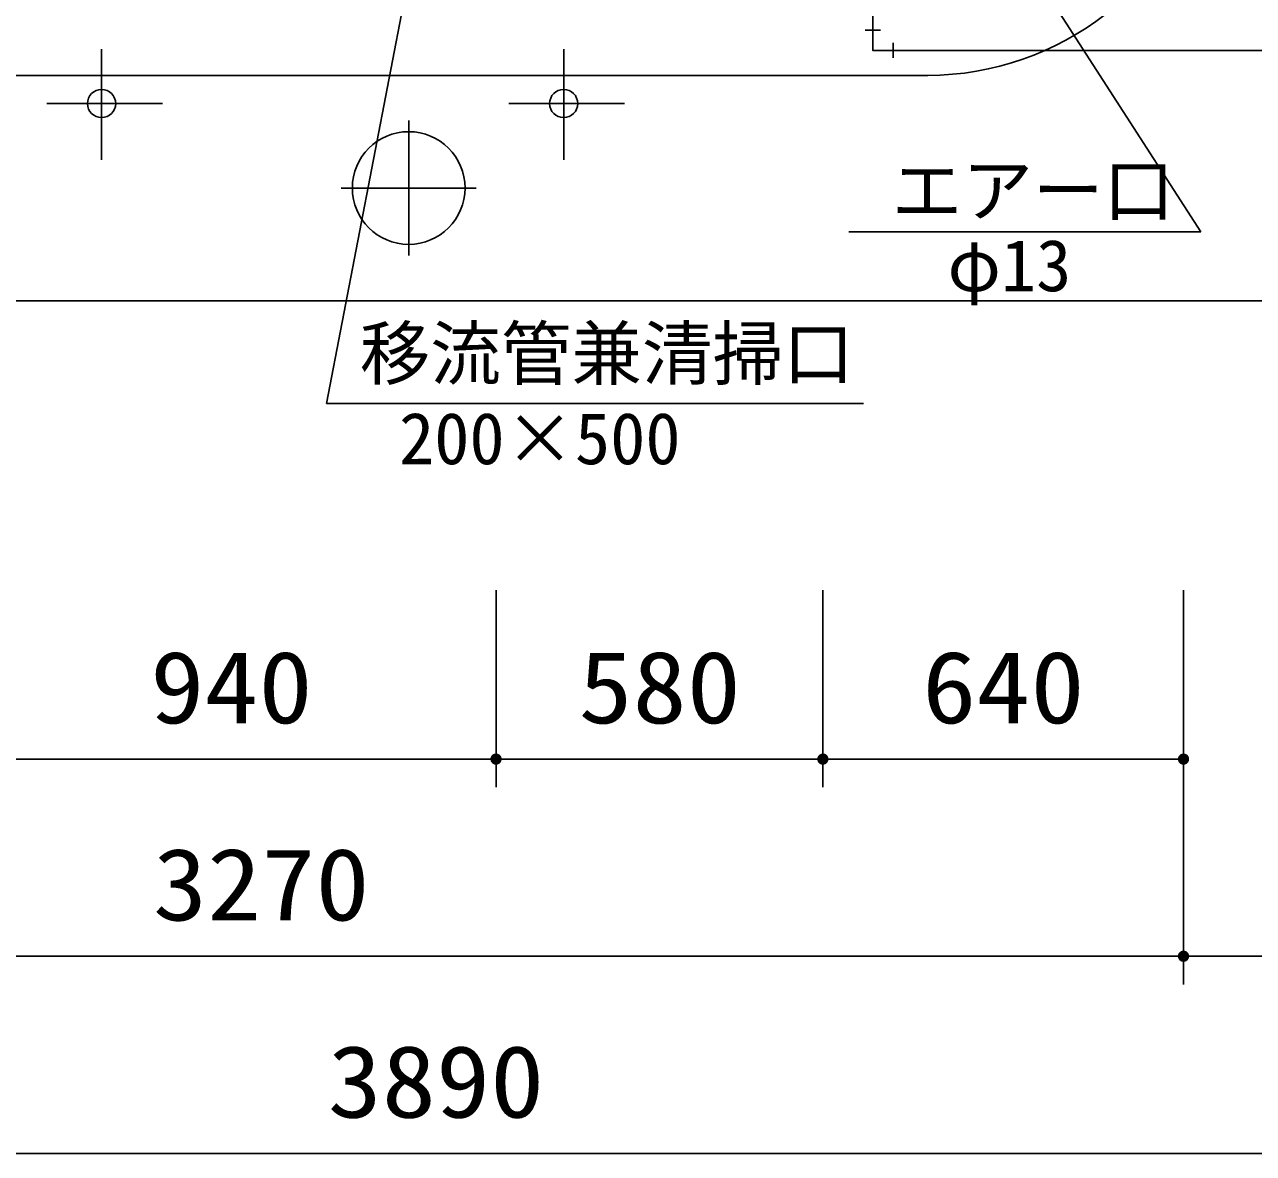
# Model space of a CAD drawing. Units: millimetres, scale not verified. Extents: x -14850 to 14850, y -10500 to 10500.
# Drawn here: x -9197 to -7017, y -2268 to -264 of the extents above; entities that cross this region are included whole.
import ezdxf
from ezdxf.enums import TextEntityAlignment as Align

# ---------------------------------------------------------------- set-up
doc = ezdxf.new("R2010")
doc.units = ezdxf.units.MM
doc.header["$LTSCALE"] = 50
doc.linetypes.add('CHAIN1', pattern=[8, 5, -1, 1, -1])
doc.layers.add('0-1_機器', color=3, linetype='Continuous', lineweight=25)
doc.layers.add('0-2_製作', color=5, linetype='Continuous', lineweight=25)
doc.styles.add('ＭＳ ゴシック', font='')
doc.styles.get('ＭＳ ゴシック').set_extended_font_data('MS Gothic')

msp = doc.modelspace()

# ---------------------------------------------------------------- linework, layer by layer
at = {"layer": '0-1_機器'}
for p, q in [((-8434.15, 242.14), (-8661.71, -937.24)), ((-7656.07, 213.74), (-7109.61, -632.31)), ((-7594.39, -354.52), (-10041.51, -354.52)), ((-7734.25, -632.31), (-7109.61, -632.31)), ((-7708.44, -937.24), (-8661.71, -937.24))]:
    msp.add_line(p, q, dxfattribs=at)
at = {"layer": '0-1_機器', "color": 6}
for p, q in [((-7705.6, -274.17), (-7678.6, -274.17)), ((-7656.1, -296.68), (-7656.1, -323.67))]:
    msp.add_line(p, q, dxfattribs=at)
at = {"layer": '0-1_機器', "color": 7}
for p, q in [((-9060.6, -504.73), (-9060.6, -308.25)), ((-8240.6, -504.73), (-8240.6, -308.25)), ((-9157.93, -404.52), (-8952.78, -404.52)), ((-8337.93, -404.52), (-8132.78, -404.52))]:
    msp.add_line(p, q, dxfattribs=at)
at = {"layer": '0-1_機器', "color": 2, "linetype": 'CHAIN1'}
for p, q in [((-8515.6, -434.52), (-8515.6, -674.52)), ((-8395.6, -554.52), (-8635.6, -554.52))]:
    msp.add_line(p, q, dxfattribs=at)
at = {"layer": '0-1_機器', "color": 2}
msp.add_lwpolyline([(-10615.6, 1745.48), (-10615.6, -754.52), (-6415.6, -754.52)], dxfattribs=at)
at = {"layer": '0-1_機器', "color": 6}
msp.add_lwpolyline([(-6321.23, -310.17), (-7692.1, -310.17), (-7692.1, 142.13)], dxfattribs=at)
at = {"layer": '0-1_機器', "color": 7}
for centre in [(-9060.6, -404.52), (-8240.6, -404.52)]:
    msp.add_circle(centre, 25, dxfattribs=at)
at = {"layer": '0-1_機器', "color": 2}
msp.add_circle((-8515.6, -554.52), 100, dxfattribs=at)
at = {"layer": '0-1_機器'}
msp.add_arc((-7594.39, 157.48), 512, 270, 345.90585, dxfattribs=at)
at = {"layer": '0-2_製作', "color": 2}
for p, q in [((-8360.6, -1618.27), (-8360.6, -1268.63)), ((-7780.6, -1618.27), (-7780.6, -1268.63)), ((-7140.6, -1968.27), (-7140.6, -1268.63)), ((-9300.6, -1568.27), (-8360.6, -1568.27)), ((-8360.6, -1568.27), (-7780.6, -1568.27)), ((-7780.6, -1568.27), (-7140.6, -1568.27)), ((-10410.6, -1918.27), (-7140.6, -1918.27)), ((-7140.6, -1918.27), (-6520.6, -1918.27)), ((-10410.6, -2268.27), (-6520.6, -2268.27))]:
    msp.add_line(p, q, dxfattribs=at)
at = {"layer": '0-2_製作'}
for points in [[(-8370.58, -1567.64), (-8360.6, -1568.27), (-8370.6, -1568.27)], [(-8370.6, -1568.27), (-8370.29, -1570.76), (-8370.53, -1569.53)], [(-8370.6, -1568.27), (-8369.9, -1571.95), (-8370.29, -1570.76)], [(-8360.6, -1568.27), (-8369.9, -1571.95), (-8370.6, -1568.27)], [(-8370.43, -1566.4), (-8360.6, -1568.27), (-8370.58, -1567.64)], [(-8370.11, -1565.18), (-8360.6, -1568.27), (-8370.43, -1566.4)], [(-8369.65, -1564.01), (-8360.6, -1568.27), (-8370.11, -1565.18)], [(-8360.6, -1568.27), (-8369.37, -1573.09), (-8369.9, -1571.95)], [(-8369.05, -1562.91), (-8360.6, -1568.27), (-8369.65, -1564.01)], [(-8360.6, -1568.27), (-8368.69, -1574.15), (-8369.37, -1573.09)], [(-8368.31, -1561.9), (-8360.6, -1568.27), (-8369.05, -1562.91)], [(-8360.6, -1568.27), (-8367.89, -1575.12), (-8368.69, -1574.15)], [(-8367.45, -1560.98), (-8360.6, -1568.27), (-8368.31, -1561.9)], [(-8360.6, -1568.27), (-8366.98, -1575.98), (-8367.89, -1575.12)], [(-8366.48, -1560.18), (-8360.6, -1568.27), (-8367.45, -1560.98)], [(-8360.6, -1568.27), (-8365.96, -1576.72), (-8366.98, -1575.98)], [(-8365.42, -1559.51), (-8360.6, -1568.27), (-8366.48, -1560.18)], [(-8360.6, -1568.27), (-8364.86, -1577.32), (-8365.96, -1576.72)], [(-8364.29, -1558.97), (-8360.6, -1568.27), (-8365.42, -1559.51)], [(-8360.6, -1568.27), (-8363.69, -1577.78), (-8364.86, -1577.32)], [(-8363.09, -1558.59), (-8360.6, -1568.27), (-8364.29, -1558.97)], [(-8360.6, -1568.27), (-8362.48, -1578.09), (-8363.69, -1577.78)], [(-8361.86, -1558.35), (-8360.6, -1568.27), (-8363.09, -1558.59)], [(-8360.6, -1568.27), (-8361.23, -1578.25), (-8362.48, -1578.09)], [(-8361.86, -1558.35), (-8360.6, -1558.27), (-8360.6, -1568.27)], [(-8360.6, -1568.27), (-8360.6, -1578.27), (-8361.23, -1578.25)], [(-8360.6, -1558.27), (-8350.6, -1568.27), (-8360.6, -1568.27)], [(-8359.98, -1558.29), (-8350.6, -1568.27), (-8360.6, -1558.27)], [(-8360.6, -1568.27), (-8359.35, -1578.19), (-8360.6, -1578.27)], [(-8360.6, -1568.27), (-8358.12, -1577.96), (-8359.35, -1578.19)], [(-8350.6, -1568.27), (-8358.12, -1577.96), (-8360.6, -1568.27)], [(-8358.73, -1558.45), (-8350.6, -1568.27), (-8359.98, -1558.29)], [(-8357.51, -1558.76), (-8350.6, -1568.27), (-8358.73, -1558.45)], [(-8350.6, -1568.27), (-8356.92, -1577.57), (-8358.12, -1577.96)], [(-8356.35, -1559.22), (-8350.6, -1568.27), (-8357.51, -1558.76)], [(-8350.6, -1568.27), (-8355.79, -1577.04), (-8356.92, -1577.57)], [(-8355.25, -1559.83), (-8350.6, -1568.27), (-8356.35, -1559.22)], [(-8350.6, -1568.27), (-8354.73, -1576.36), (-8355.79, -1577.04)], [(-8354.23, -1560.57), (-8350.6, -1568.27), (-8355.25, -1559.83)], [(-8350.6, -1568.27), (-8353.76, -1575.56), (-8354.73, -1576.36)], [(-8353.31, -1561.43), (-8350.6, -1568.27), (-8354.23, -1560.57)], [(-8350.6, -1568.27), (-8352.9, -1574.65), (-8353.76, -1575.56)], [(-8352.51, -1562.39), (-8350.6, -1568.27), (-8353.31, -1561.43)], [(-8350.6, -1568.27), (-8352.16, -1573.63), (-8352.9, -1574.65)], [(-8351.84, -1563.45), (-8350.6, -1568.27), (-8352.51, -1562.39)], [(-8350.6, -1568.27), (-8351.56, -1572.53), (-8352.16, -1573.63)], [(-8351.31, -1564.59), (-8350.6, -1568.27), (-8351.84, -1563.45)], [(-8350.6, -1568.27), (-8351.09, -1571.36), (-8351.56, -1572.53)], [(-8350.92, -1565.79), (-8350.6, -1568.27), (-8351.31, -1564.59)], [(-8350.6, -1568.27), (-8350.78, -1570.15), (-8351.09, -1571.36)], [(-8350.92, -1565.79), (-8350.68, -1567.02), (-8350.6, -1568.27)], [(-8350.6, -1568.27), (-8350.62, -1568.9), (-8350.78, -1570.15)], [(-7790.58, -1567.64), (-7780.6, -1568.27), (-7790.6, -1568.27)], [(-7790.6, -1568.27), (-7789.9, -1571.95), (-7790.52, -1569.53)], [(-7790.6, -1568.27), (-7789.37, -1573.09), (-7789.9, -1571.95)], [(-7780.6, -1568.27), (-7789.37, -1573.09), (-7790.6, -1568.27)], [(-7790.43, -1566.4), (-7780.6, -1568.27), (-7790.58, -1567.64)], [(-7790.52, -1569.53), (-7789.9, -1571.95), (-7790.29, -1570.76)], [(-7790.11, -1565.18), (-7780.6, -1568.27), (-7790.43, -1566.4)], [(-7789.65, -1564.01), (-7780.6, -1568.27), (-7790.11, -1565.18)], [(-7789.05, -1562.91), (-7780.6, -1568.27), (-7789.65, -1564.01)], [(-7780.6, -1568.27), (-7788.69, -1574.15), (-7789.37, -1573.09)], [(-7788.31, -1561.9), (-7780.6, -1568.27), (-7789.05, -1562.91)], [(-7780.6, -1568.27), (-7787.89, -1575.12), (-7788.69, -1574.15)], [(-7787.45, -1560.98), (-7780.6, -1568.27), (-7788.31, -1561.9)], [(-7780.6, -1568.27), (-7786.98, -1575.98), (-7787.89, -1575.12)], [(-7786.48, -1560.18), (-7780.6, -1568.27), (-7787.45, -1560.98)], [(-7780.6, -1568.27), (-7785.96, -1576.72), (-7786.98, -1575.98)], [(-7785.42, -1559.51), (-7780.6, -1568.27), (-7786.48, -1560.18)], [(-7780.6, -1568.27), (-7784.86, -1577.32), (-7785.96, -1576.72)], [(-7784.28, -1558.97), (-7780.6, -1568.27), (-7785.42, -1559.51)], [(-7780.6, -1568.27), (-7783.69, -1577.78), (-7784.86, -1577.32)], [(-7783.09, -1558.59), (-7780.6, -1568.27), (-7784.28, -1558.97)], [(-7780.6, -1568.27), (-7782.48, -1578.09), (-7783.69, -1577.78)], [(-7781.86, -1558.35), (-7780.6, -1568.27), (-7783.09, -1558.59)], [(-7780.6, -1568.27), (-7781.23, -1578.25), (-7782.48, -1578.09)], [(-7781.86, -1558.35), (-7780.6, -1558.27), (-7780.6, -1568.27)], [(-7780.6, -1568.27), (-7780.6, -1578.27), (-7781.23, -1578.25)], [(-7780.6, -1558.27), (-7770.6, -1568.27), (-7780.6, -1568.27)], [(-7779.98, -1558.29), (-7770.6, -1568.27), (-7780.6, -1558.27)], [(-7780.6, -1568.27), (-7779.35, -1578.19), (-7780.6, -1578.27)], [(-7780.6, -1568.27), (-7778.12, -1577.96), (-7779.35, -1578.19)], [(-7770.6, -1568.27), (-7778.12, -1577.96), (-7780.6, -1568.27)], [(-7778.73, -1558.45), (-7770.6, -1568.27), (-7779.98, -1558.29)], [(-7777.51, -1558.76), (-7770.6, -1568.27), (-7778.73, -1558.45)], [(-7770.6, -1568.27), (-7776.92, -1577.57), (-7778.12, -1577.96)], [(-7776.35, -1559.22), (-7770.6, -1568.27), (-7777.51, -1558.76)], [(-7770.6, -1568.27), (-7775.79, -1577.04), (-7776.92, -1577.57)], [(-7775.25, -1559.83), (-7770.6, -1568.27), (-7776.35, -1559.22)], [(-7770.6, -1568.27), (-7774.73, -1576.36), (-7775.79, -1577.04)], [(-7774.23, -1560.57), (-7770.6, -1568.27), (-7775.25, -1559.83)], [(-7770.6, -1568.27), (-7773.76, -1575.56), (-7774.73, -1576.36)], [(-7773.31, -1561.43), (-7770.6, -1568.27), (-7774.23, -1560.57)], [(-7770.6, -1568.27), (-7772.9, -1574.65), (-7773.76, -1575.56)], [(-7772.51, -1562.39), (-7770.6, -1568.27), (-7773.31, -1561.43)], [(-7770.6, -1568.27), (-7772.16, -1573.63), (-7772.9, -1574.65)], [(-7771.84, -1563.45), (-7770.6, -1568.27), (-7772.51, -1562.39)], [(-7770.6, -1568.27), (-7771.56, -1572.53), (-7772.16, -1573.63)], [(-7771.31, -1564.59), (-7770.6, -1568.27), (-7771.84, -1563.45)], [(-7770.6, -1568.27), (-7771.09, -1571.36), (-7771.56, -1572.53)], [(-7771.31, -1564.59), (-7770.68, -1567.02), (-7770.6, -1568.27)], [(-7770.92, -1565.79), (-7770.68, -1567.02), (-7771.31, -1564.59)], [(-7770.6, -1568.27), (-7770.78, -1570.15), (-7771.09, -1571.36)], [(-7770.6, -1568.27), (-7770.62, -1568.9), (-7770.78, -1570.15)], [(-7150.58, -1567.64), (-7140.6, -1568.27), (-7150.6, -1568.27)], [(-7150.6, -1568.27), (-7149.9, -1571.95), (-7150.53, -1569.53)], [(-7150.6, -1568.27), (-7149.37, -1573.09), (-7149.9, -1571.95)], [(-7140.6, -1568.27), (-7149.37, -1573.09), (-7150.6, -1568.27)], [(-7150.43, -1566.4), (-7140.6, -1568.27), (-7150.58, -1567.64)], [(-7150.53, -1569.53), (-7149.9, -1571.95), (-7150.29, -1570.76)], [(-7150.12, -1565.18), (-7140.6, -1568.27), (-7150.43, -1566.4)], [(-7149.65, -1564.01), (-7140.6, -1568.27), (-7150.12, -1565.18)], [(-7149.05, -1562.91), (-7140.6, -1568.27), (-7149.65, -1564.01)], [(-7140.6, -1568.27), (-7148.69, -1574.15), (-7149.37, -1573.09)], [(-7148.31, -1561.9), (-7140.6, -1568.27), (-7149.05, -1562.91)], [(-7140.6, -1568.27), (-7147.89, -1575.12), (-7148.69, -1574.15)], [(-7147.45, -1560.98), (-7140.6, -1568.27), (-7148.31, -1561.9)], [(-7140.6, -1568.27), (-7146.98, -1575.98), (-7147.89, -1575.12)], [(-7146.48, -1560.18), (-7140.6, -1568.27), (-7147.45, -1560.98)], [(-7140.6, -1568.27), (-7145.96, -1576.72), (-7146.98, -1575.98)], [(-7145.42, -1559.51), (-7140.6, -1568.27), (-7146.48, -1560.18)], [(-7140.6, -1568.27), (-7144.86, -1577.32), (-7145.96, -1576.72)], [(-7144.29, -1558.97), (-7140.6, -1568.27), (-7145.42, -1559.51)], [(-7140.6, -1568.27), (-7143.69, -1577.78), (-7144.86, -1577.32)], [(-7143.09, -1558.59), (-7140.6, -1568.27), (-7144.29, -1558.97)], [(-7140.6, -1568.27), (-7142.48, -1578.09), (-7143.69, -1577.78)], [(-7141.86, -1558.35), (-7140.6, -1568.27), (-7143.09, -1558.59)], [(-7140.6, -1568.27), (-7141.23, -1578.25), (-7142.48, -1578.09)], [(-7141.86, -1558.35), (-7140.6, -1558.27), (-7140.6, -1568.27)], [(-7140.6, -1568.27), (-7140.6, -1578.27), (-7141.23, -1578.25)], [(-7140.6, -1558.27), (-7130.6, -1568.27), (-7140.6, -1568.27)], [(-7139.98, -1558.29), (-7130.6, -1568.27), (-7140.6, -1558.27)], [(-7140.6, -1568.27), (-7139.35, -1578.19), (-7140.6, -1578.27)], [(-7140.6, -1568.27), (-7138.12, -1577.96), (-7139.35, -1578.19)], [(-7130.6, -1568.27), (-7138.12, -1577.96), (-7140.6, -1568.27)], [(-7138.73, -1558.45), (-7130.6, -1568.27), (-7139.98, -1558.29)], [(-7137.51, -1558.76), (-7130.6, -1568.27), (-7138.73, -1558.45)], [(-7130.6, -1568.27), (-7136.92, -1577.57), (-7138.12, -1577.96)], [(-7136.35, -1559.22), (-7130.6, -1568.27), (-7137.51, -1558.76)], [(-7130.6, -1568.27), (-7135.79, -1577.04), (-7136.92, -1577.57)], [(-7135.25, -1559.83), (-7130.6, -1568.27), (-7136.35, -1559.22)], [(-7130.6, -1568.27), (-7134.73, -1576.36), (-7135.79, -1577.04)], [(-7134.23, -1560.57), (-7130.6, -1568.27), (-7135.25, -1559.83)], [(-7130.6, -1568.27), (-7133.76, -1575.56), (-7134.73, -1576.36)], [(-7133.31, -1561.43), (-7130.6, -1568.27), (-7134.23, -1560.57)], [(-7130.6, -1568.27), (-7132.9, -1574.65), (-7133.76, -1575.56)], [(-7132.51, -1562.39), (-7130.6, -1568.27), (-7133.31, -1561.43)], [(-7130.6, -1568.27), (-7132.16, -1573.63), (-7132.9, -1574.65)], [(-7131.84, -1563.45), (-7130.6, -1568.27), (-7132.51, -1562.39)], [(-7130.6, -1568.27), (-7131.56, -1572.53), (-7132.16, -1573.63)], [(-7131.31, -1564.59), (-7130.6, -1568.27), (-7131.84, -1563.45)], [(-7130.6, -1568.27), (-7131.09, -1571.36), (-7131.56, -1572.53)], [(-7131.31, -1564.59), (-7130.68, -1567.02), (-7130.6, -1568.27)], [(-7130.92, -1565.79), (-7130.68, -1567.02), (-7131.31, -1564.59)], [(-7130.6, -1568.27), (-7130.78, -1570.15), (-7131.09, -1571.36)], [(-7130.6, -1568.27), (-7130.62, -1568.9), (-7130.78, -1570.15)], [(-7150.58, -1917.64), (-7140.6, -1918.27), (-7150.6, -1918.27)], [(-7150.6, -1918.27), (-7149.37, -1923.09), (-7150.53, -1919.53)], [(-7150.6, -1918.27), (-7148.69, -1924.15), (-7149.37, -1923.09)], [(-7140.6, -1918.27), (-7148.69, -1924.15), (-7150.6, -1918.27)], [(-7150.43, -1916.4), (-7140.6, -1918.27), (-7150.58, -1917.64)], [(-7150.12, -1915.18), (-7140.6, -1918.27), (-7150.43, -1916.4)], [(-7149.65, -1914.01), (-7140.6, -1918.27), (-7150.12, -1915.18)], [(-7149.05, -1912.91), (-7140.6, -1918.27), (-7149.65, -1914.01)], [(-7148.31, -1911.9), (-7140.6, -1918.27), (-7149.05, -1912.91)], [(-7140.6, -1918.27), (-7147.89, -1925.12), (-7148.69, -1924.15)], [(-7147.45, -1910.98), (-7140.6, -1918.27), (-7148.31, -1911.9)], [(-7140.6, -1918.27), (-7146.98, -1925.98), (-7147.89, -1925.12)], [(-7146.48, -1910.18), (-7140.6, -1918.27), (-7147.45, -1910.98)], [(-7140.6, -1918.27), (-7145.96, -1926.72), (-7146.98, -1925.98)], [(-7145.42, -1909.51), (-7140.6, -1918.27), (-7146.48, -1910.18)], [(-7140.6, -1918.27), (-7144.86, -1927.32), (-7145.96, -1926.72)], [(-7144.29, -1908.97), (-7140.6, -1918.27), (-7145.42, -1909.51)], [(-7140.6, -1918.27), (-7143.69, -1927.78), (-7144.86, -1927.32)], [(-7143.09, -1908.59), (-7140.6, -1918.27), (-7144.29, -1908.97)], [(-7140.6, -1918.27), (-7142.48, -1928.09), (-7143.69, -1927.78)], [(-7143.09, -1908.59), (-7140.6, -1908.27), (-7140.6, -1918.27)], [(-7141.86, -1908.35), (-7140.6, -1908.27), (-7143.09, -1908.59)], [(-7140.6, -1918.27), (-7141.23, -1928.25), (-7142.48, -1928.09)], [(-7140.6, -1918.27), (-7140.6, -1928.27), (-7141.23, -1928.25)], [(-7140.6, -1908.27), (-7130.6, -1918.27), (-7140.6, -1918.27)], [(-7139.98, -1908.29), (-7130.6, -1918.27), (-7140.6, -1908.27)], [(-7140.6, -1918.27), (-7139.35, -1928.19), (-7140.6, -1928.27)], [(-7140.6, -1918.27), (-7138.12, -1927.96), (-7139.35, -1928.19)], [(-7140.6, -1918.27), (-7136.92, -1927.57), (-7138.12, -1927.96)], [(-7130.6, -1918.27), (-7136.92, -1927.57), (-7140.6, -1918.27)], [(-7138.73, -1908.45), (-7130.6, -1918.27), (-7139.98, -1908.29)], [(-7137.51, -1908.76), (-7130.6, -1918.27), (-7138.73, -1908.45)], [(-7136.35, -1909.22), (-7130.6, -1918.27), (-7137.51, -1908.76)], [(-7130.6, -1918.27), (-7135.79, -1927.04), (-7136.92, -1927.57)], [(-7135.25, -1909.83), (-7130.6, -1918.27), (-7136.35, -1909.22)], [(-7130.6, -1918.27), (-7134.73, -1926.36), (-7135.79, -1927.04)], [(-7134.23, -1910.57), (-7130.6, -1918.27), (-7135.25, -1909.83)], [(-7130.6, -1918.27), (-7133.76, -1925.56), (-7134.73, -1926.36)], [(-7133.31, -1911.43), (-7130.6, -1918.27), (-7134.23, -1910.57)], [(-7130.6, -1918.27), (-7132.9, -1924.65), (-7133.76, -1925.56)], [(-7132.51, -1912.39), (-7130.6, -1918.27), (-7133.31, -1911.43)], [(-7130.6, -1918.27), (-7132.16, -1923.63), (-7132.9, -1924.65)], [(-7131.84, -1913.45), (-7130.6, -1918.27), (-7132.51, -1912.39)], [(-7130.6, -1918.27), (-7131.56, -1922.53), (-7132.16, -1923.63)], [(-7131.84, -1913.45), (-7130.68, -1917.02), (-7130.6, -1918.27)], [(-7131.31, -1914.59), (-7130.68, -1917.02), (-7131.84, -1913.45)], [(-7130.6, -1918.27), (-7131.09, -1921.36), (-7131.56, -1922.53)], [(-7131.31, -1914.59), (-7130.92, -1915.79), (-7130.68, -1917.02)], [(-7130.6, -1918.27), (-7130.78, -1920.15), (-7131.09, -1921.36)], [(-7130.6, -1918.27), (-7130.62, -1918.9), (-7130.78, -1920.15)], [(-7150.53, -1919.53), (-7149.9, -1921.95), (-7150.29, -1920.76)], [(-7150.53, -1919.53), (-7149.37, -1923.09), (-7149.9, -1921.95)]]:
    msp.add_solid(points, dxfattribs=at)

# ---------------------------------------------------------------- texts
at = {"layer": '0-1_機器', "color": 4, "style": 'ＭＳ ゴシック'}
for s, p in [('\u3000エアー口\u3000', (-7783.45, -631.74)), ('\u3000φ13', (-7684.66, -765.25)), ('移流管兼清掃口', (-8602.45, -921.62)), ('200×500', (-8532.73, -1072.36))]:
    msp.add_text(s, height=91.79, dxfattribs=at).set_placement(p, align=Align.BOTTOM_LEFT)
at = {"layer": '0-2_製作', "color": 4, "style": 'ＭＳ ゴシック', "width": 1.1}
for s, p in [('940', (-8974.35, -1543.27)), ('580', (-8214.35, -1543.27)), ('640', (-7604.35, -1543.27)), ('3270', (-8969.35, -1893.27)), ('3890', (-8659.35, -2243.27))]:
    msp.add_text(s, height=128.4, dxfattribs=at).set_placement(p, align=Align.BOTTOM_LEFT)

doc.saveas('drawing.dxf')
